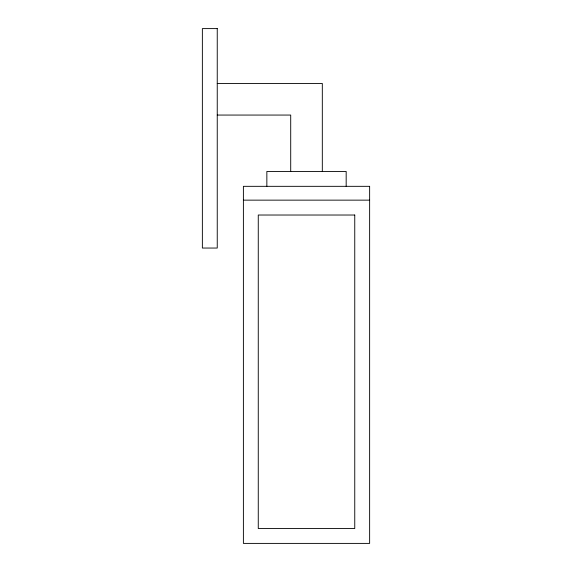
<?xml version="1.0" encoding="UTF-8"?>
<svg xmlns="http://www.w3.org/2000/svg" width="572" height="572" viewBox="0 0 572 572"><rect width="100%" height="100%" fill="white"/><g stroke="black" fill="none" stroke-linecap="round" stroke-linejoin="round"><path stroke-width="0.86" d="M217.246 83.462L322.315 83.462L322.315 171.45M217.246 115.058L290.712 115.058L290.712 171.45M243.393 200.143L369.634 200.143M346.174 186.329L346.174 171.45L266.852 171.45L266.852 186.329M217.246 28.6L202.366 28.6L202.366 248.048L217.246 248.048L217.246 28.6M369.634 186.329L243.393 186.329L243.393 543.4L369.634 543.4L369.634 186.329M354.754 215.022L258.265 215.022L258.265 528.521L354.754 528.521L354.754 215.022"/></g></svg>
